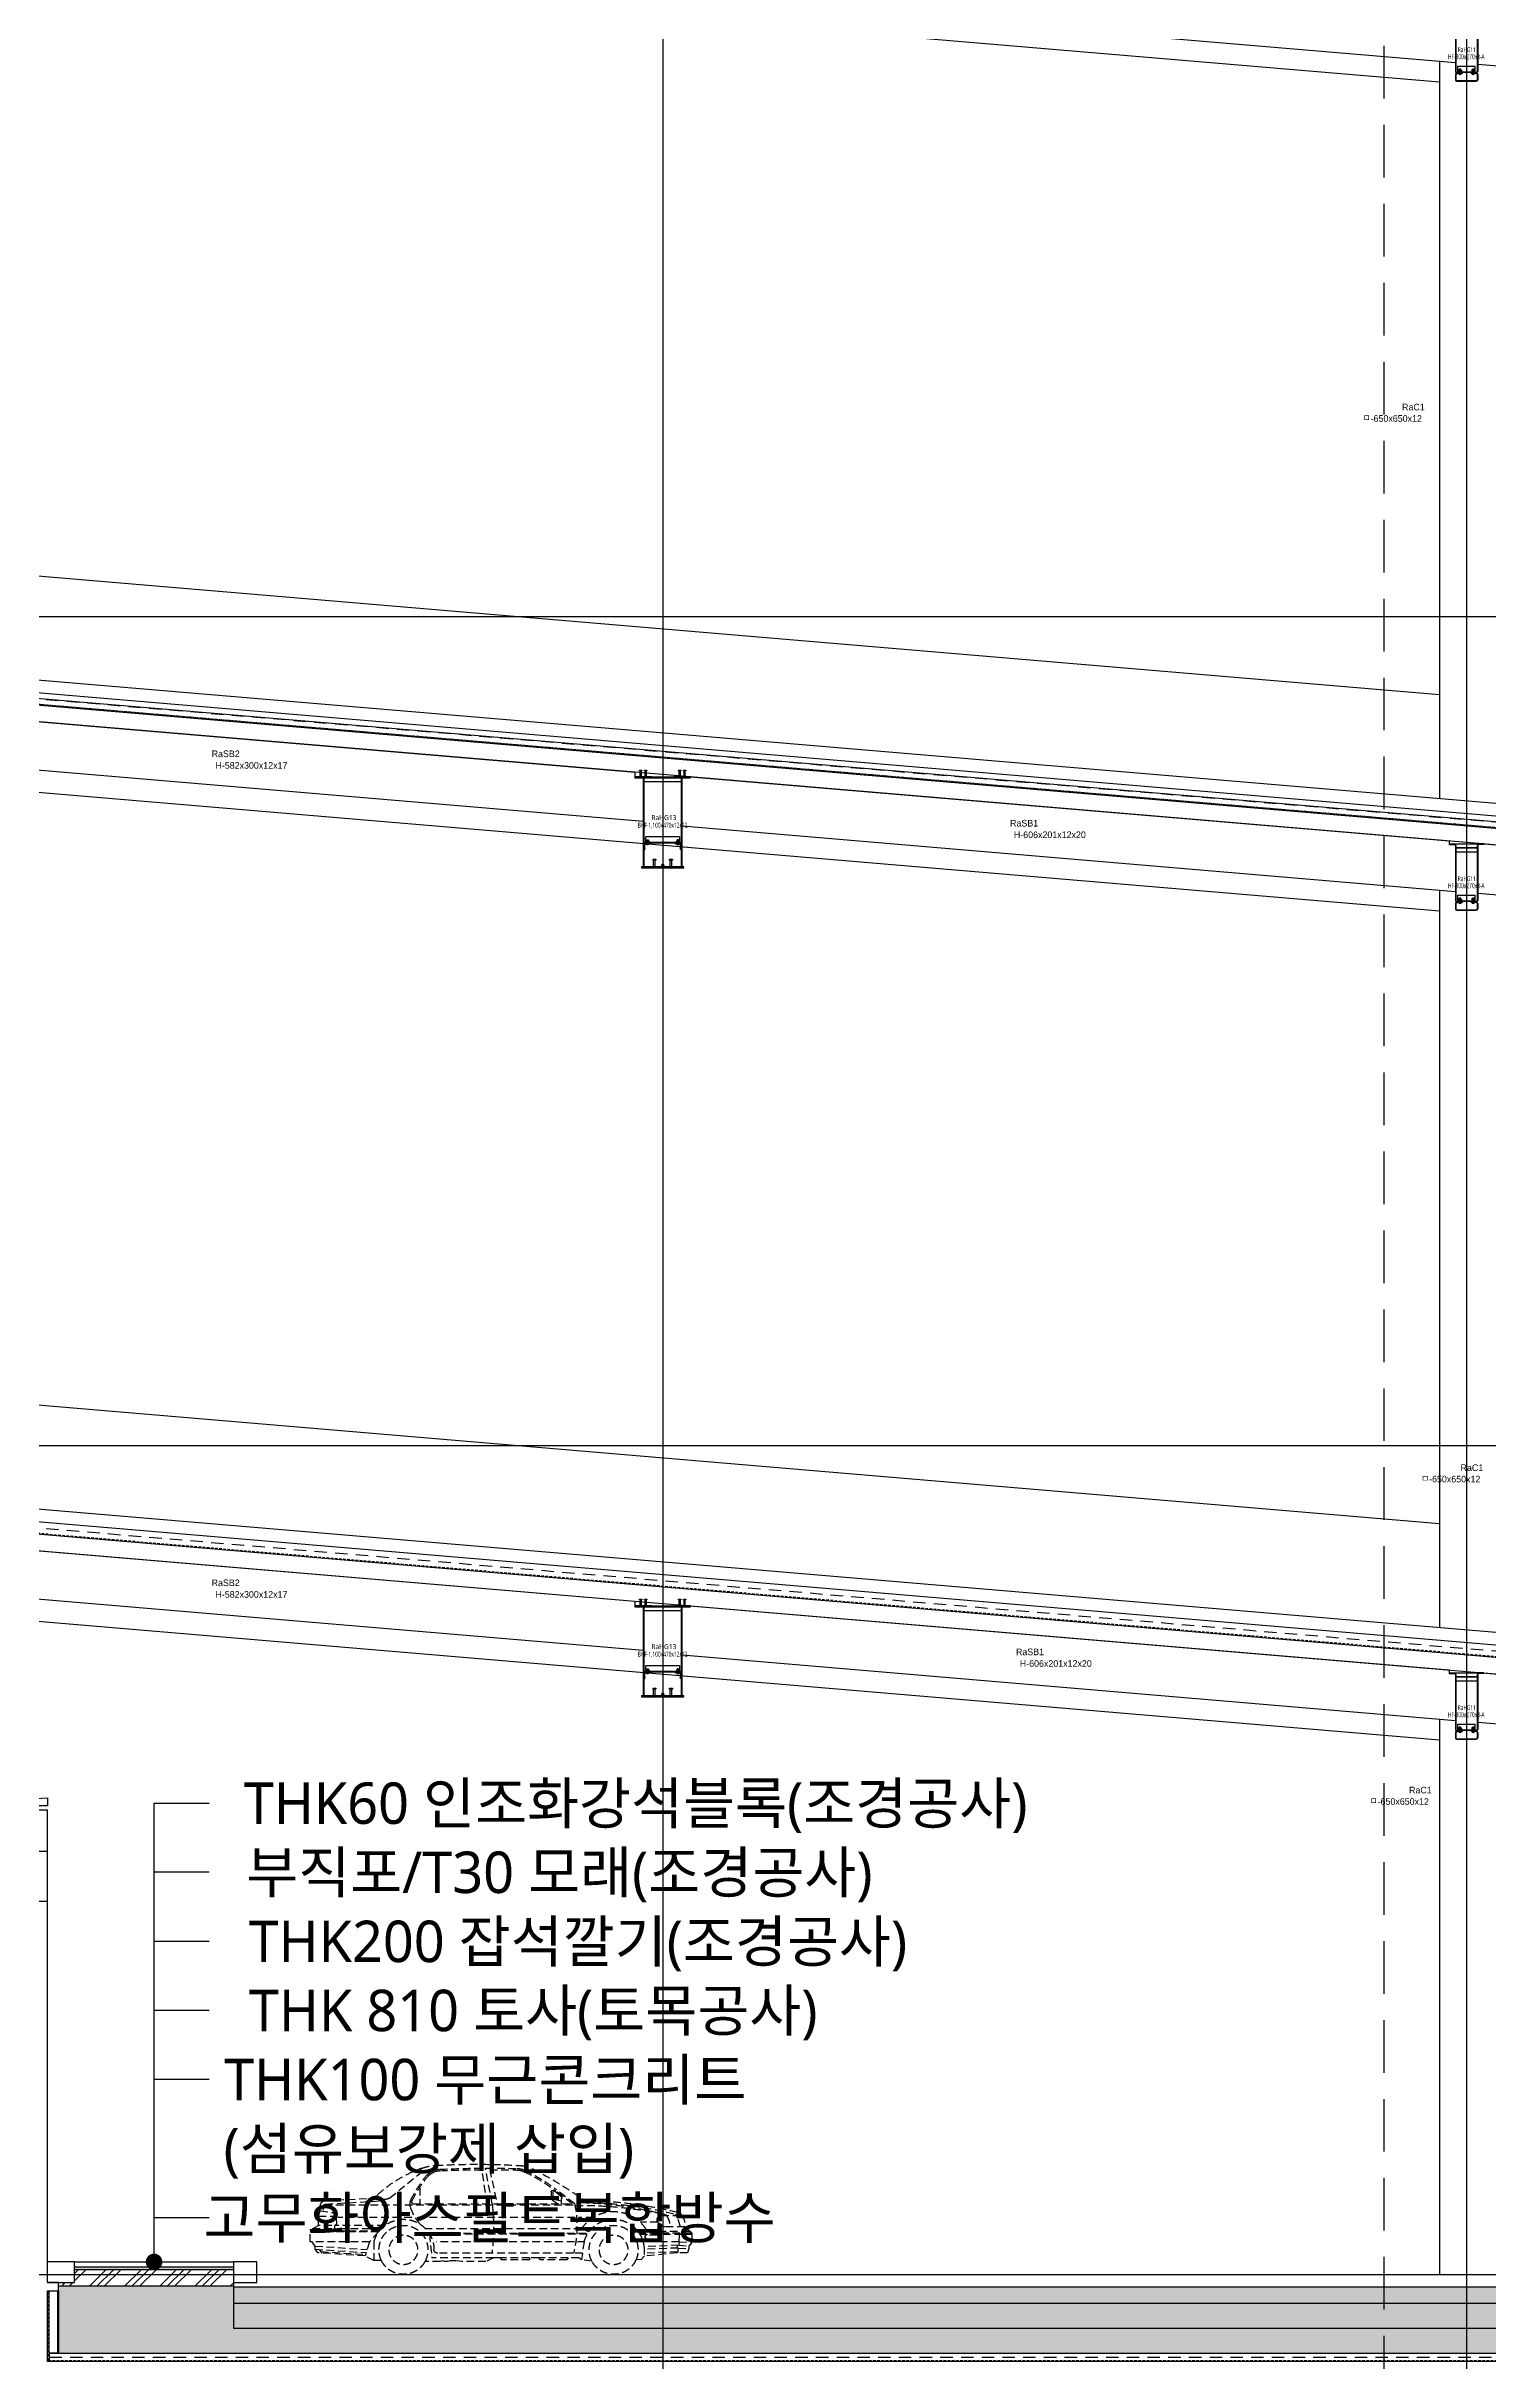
# Model space of a CAD drawing. Header units: millimetres. Extents: x 367092 to 767578, y 396038 to 811791.
# Drawn here: x 418887 to 436289, y 441498 to 469427 of the extents above; entities that cross this region are included whole.
import ezdxf
from ezdxf.enums import TextEntityAlignment as Align

# ---------------------------------------------------------------- set-up
doc = ezdxf.new("R2010")
doc.units = ezdxf.units.MM
doc.header["$LTSCALE"] = 100
doc.header["$MEASUREMENT"] = 0
doc.header["$PDSIZE"] = -10
for name, pattern in [('CENTER', [2, 1.25, -0.25, 0.25, -0.25]), ('DASHED', [0.75, 0.5, -0.25]), ('HID', [2.5, 1.5, -1]), ('HIDDEN', [9.525, 6.35, -3.175])]:
    doc.linetypes.add(name, pattern=pattern)
doc.layers.get('0').update_dxf_attribs({"linetype": 'CONTINUOUS'})
doc.layers.get('Defpoints').update_dxf_attribs({"color": 171, "linetype": 'CONTINUOUS'})
for name, color, linetype in [('251', 251, 'CONTINUOUS'), ('_LIBR', 1, 'CONTINUOUS'), ('BOLT', 8, 'CONTINUOUS'), ('cen', 14, 'CONTINUOUS'), ('CEN(ST)', 1, 'CENTER'), ('CON', 2, 'CONTINUOUS'), ('ELE-1', 2, 'CONTINUOUS'), ('ELE-6', 8, 'CONTINUOUS'), ('ELE9', 9, 'CONTINUOUS'), ('FIN', 8, 'CONTINUOUS'), ('FIN-2', 251, 'CONTINUOUS'), ('HAT-252', 252, 'CONTINUOUS'), ('HF', 3, 'CONTINUOUS'), ('LAND-2', 4, 'CONTINUOUS'), ('LED', 7, 'CONTINUOUS'), ('plate', 8, 'CONTINUOUS'), ('R', 3, 'CONTINUOUS'), ('SASAC 도면번호', 6, 'CONTINUOUS'), ('STUD', 6, 'CONTINUOUS'), ('SYM', 7, 'CONTINUOUS'), ('TEXT(MIN)', 7, 'CONTINUOUS'), ('W', 7, 'CONTINUOUS'), ('WALL', 3, 'CONTINUOUS'), ('wire-meshes', 1, 'CONTINUOUS'), ('돌', 7, 'CONTINUOUS')]:
    doc.layers.add(name, color=color, linetype=linetype)
doc.styles.add('CGS', font='cgse', dxfattribs={"bigfont": 'cgs'})
doc.styles.add('나눔바른고딕', font='NanumBarunGothic.ttf')
doc.dimstyles.new('NDIM 1200', dxfattribs={"dimscale": 500, "dimtxt": 3, "dimasz": 1, "dimexe": 2, "dimexo": 2, "dimgap": 1, "dimtad": 1, "dimdec": 0, "dimdsep": 46, "dimtxsty": 'CGS', "dimblk": 'DOT0', "dimcen": 1, "dimdle": 8, "dimclrd": 2, "dimclre": 2, "dimclrt": 2, "dimadec": 0, "dimazin": 0, "dimtfac": 1, "dimtdec": 0, "dimtix": 1, "dimtmove": 2, "dimatfit": 3, "dimldrblk": 'DOT0', "dimfxl": 1, "dimtolj": 1, "dimtzin": 0, "dimlwd": -1, "dimlwe": -1, "dimarcsym": 0})

# ---------------------------------------------------------------- blocks, each defined once
blk = doc.blocks.new('A$Cfc3cbf15')
at = {"layer": '_LIBR', "linetype": 'DASHED'}
for p, q in [((1319, 684), (1270, 461)), ((1303, 461), (1346, 694)), ((1336, 461), (1369, 684)), ((1971, 499), (1776, 658)), ((699, 482), (663, 481)), ((716, 471), (686, 470)), ((764, 461), (883, 553)), ((780, 461), (889, 545)), ((1818, 461), (780, 461)), ((849, 461), (849, 494)), ((901, 490), (855, 479)), ((859, 513), (900, 546)), ((912, 487), (875, 461)), ((904, 494), (904, 538)), ((917, 538), (917, 495)), ((1776, 565), (1776, 461)), ((2390, 459), (2014, 481)), ((2074, 498), (2017, 490)), ((2074, 498), (2050, 520)), ((2396, 482), (2074, 498)), ((46, 310), (22, 289)), ((46, 310), (175, 310)), ((67, 384), (66, 383)), ((199, 384), (67, 384)), ((73, 310), (96, 384)), ((196, 318), (215, 334)), ((221, 340), (336, 340)), ((642, 372), (740, 372)), ((762, 449), (758, 449)), ((761, 372), (1784, 372)), ((773, 451), (2395, 451)), ((1828, 372), (2310, 372)), ((2004, 319), (2333, 319)), ((2323, 382), (2318, 336)), ((2436, 380), (2333, 380)), ((2333, 319), (2333, 283)), ((2425, 414), (2345, 404)), ((2350, 319), (2436, 319)), ((2404, 445), (2406, 419)), ((2425, 414), (2425, 447)), ((2436, 380), (2425, 414)), ((2436, 319), (2436, 380)), ((2475, 298), (2436, 319)), ((0, 270), (343, 270)), ((0, 270), (0, 207)), ((338, 263), (0, 263)), ((82, 213), (0, 207)), ((0, 207), (19, 185)), ((292, 282), (12, 282)), ((85, 190), (19, 185)), ((19, 185), (19, 168)), ((88, 172), (19, 168)), ((19, 168), (28, 140)), ((82, 213), (80, 258)), ((82, 213), (85, 190)), ((82, 213), (317, 213)), ((85, 190), (311, 180)), ((88, 172), (93, 140)), ((88, 172), (310, 163)), ((95, 189), (98, 172)), ((216, 234), (216, 246)), ((226, 256), (295, 256)), ((289, 224), (226, 224)), ((304, 241), (298, 229)), ((311, 180), (309, 120)), ((671, 278), (719, 297)), ((1715, 270), (677, 270)), ((682, 263), (1711, 263)), ((703, 213), (745, 213)), ((703, 213), (720, 95)), ((719, 297), (1737, 297)), ((766, 213), (1668, 213)), ((1711, 263), (1697, 107)), ((2027, 298), (2333, 298)), ((2040, 283), (2490, 283)), ((2045, 277), (2490, 277)), ((2045, 277), (2103, 213)), ((2075, 213), (2075, 90)), ((2103, 213), (2477, 213)), ((2103, 213), (2132, 120)), ((2459, 185), (2119, 162)), ((2459, 164), (2126, 142)), ((2350, 298), (2475, 298)), ((2433, 162), (2414, 139)), ((2440, 141), (2459, 164)), ((2459, 185), (2477, 213)), ((2459, 164), (2459, 185)), ((2490, 283), (2475, 298)), ((2477, 213), (2490, 213)), ((2490, 213), (2490, 283)), ((28, 140), (93, 140)), ((92, 148), (309, 138)), ((93, 140), (309, 120)), ((309, 120), (331, 97)), ((331, 97), (364, 94)), ((652, 87), (720, 95)), ((714, 138), (761, 138)), ((720, 95), (738, 107)), ((738, 107), (807, 107)), ((771, 138), (1658, 138)), ((807, 107), (998, 107)), ((807, 107), (816, 94)), ((816, 94), (988, 94)), ((988, 94), (998, 107)), ((998, 107), (1059, 107)), ((1059, 107), (1059, 94)), ((1059, 107), (1245, 107)), ((1059, 94), (1245, 94)), ((1245, 107), (1293, 107)), ((1245, 94), (1245, 107)), ((1293, 107), (1697, 107)), ((1293, 107), (1345, 83)), ((1345, 83), (1501, 83)), ((1501, 83), (1540, 88)), ((1540, 88), (1576, 88)), ((1576, 88), (1592, 83)), ((1592, 83), (1614, 83)), ((1614, 83), (1628, 88)), ((1628, 88), (1642, 83)), ((1642, 83), (1742, 83)), ((2026, 90), (2075, 90)), ((2075, 90), (2132, 120)), ((2422, 149), (2129, 130)), ((2132, 120), (2440, 141))]:
    blk.add_line(p, q, dxfattribs=at)
for centre, major_axis, start_param, end_param in [((2313, -1790), (-1971, 1971), -0.31039, -0.16781), ((1576, -342), (800, 800), 1.230304, 1.443709), ((1576, -342), (-793, 793), -0.340493, -0.127087), ((1128, 515), (138, 138), 0.845035, 1.260407), ((1142, 567), (87.7, 87.7), 0.810783, 1.230304), ((1142, 567), (80.6, 80.6), 0.810783, 1.230304), ((1405, -4132), (3430, 3430), 0.730071, 0.845035), ((1327, -6720), (5242, 5242), 0.742483, 0.810783), ((1327, -6720), (-5235, 5235), -0.784272, -0.760014), ((1327, -6720), (5235, 5235), 0.742483, 0.779766), ((1640, 566), (-85.6, 85.6), -1.279687, -0.828313), ((1640, 566), (78.6, 78.6), 0.291109, 0.742483), ((1656, 397), (-222, 222), -1.127138, -0.840725), ((1645, 576), (-70.2, 70.2), 4.605565, 5.003498), ((1645, 576), (-77.2, 77.2), 4.605565, 5.003498), ((1032, 82), (-628, 628), 4.394181, 4.605565), ((1032, 82), (-635, 635), 4.394181, 4.605565), ((1476, -108), (602, 602), 0.045202, 0.443658), ((1789, 675), (-15.3, 15.3), 0.068347, 1.673716), ((717, -2099), (1825, 1825), 0.806376, 1.033217), ((740, -2110), (1825, 1825), 0.806376, 1.033217), ((809, -2110), (-1825, 1825), -0.750543, -0.537579), ((756, 546), (60.5, 60.5), 3.204111, 4.023461), ((1442, 314), (490, 490), 2.142963, 2.613871), ((874, 494), (-17.7, 17.7), -0.120817, 0.785398), ((907, 538), (7.07, 7.07), 5.497787, 7.733165), ((907, 495), (7.07, 7.07), 4.539292, 5.497787), ((2653, 307), (961, 961), 2.24292, 2.481444), ((1818, 471), (7.07, 7.07), 3.926991, 5.803862), ((1779, 459), (-35.4, 35.4), 4.233065, 4.394181), ((1779, 459), (42.5, 42.5), 5.194803, 5.964977), ((2008, 563), (-52.4, 52.4), 1.844313, 2.490041), ((2389, 444), (-10.6, 10.6), 4.008777, 5.447624), ((2389, 447), (-25, 25), 3.926991, 5.309291), ((130, 326), (-60.5, 60.5), 0.061895, 0.97993), ((89, 382), (-15.6, 15.6), -0.537579, 0.662233), ((113, 370), (-15.6, 15.6), -0.537579, 0.090208), ((236, 323), (65.1, 65.1), 1.71799, 2.420066), ((182, 370), (-15.6, 15.6), -0.537579, 0.090208), ((181, 370), (-15.6, 15.6), -0.572924, 0.054863), ((175, 342), (-23, 23), 2.356194, 3.085177), ((721, -2131), (1825, 1825), 0.771031, 0.997872), ((197, 356), (-20.4, 20.4), 3.052523, 5.410828), ((510, 160), (-177, 177), 4.507935, 6.557158), ((510, 160), (-141, 141), 4.194192, 6.966966), ((510, 160), (113, 113), 5.023704, 9.063096), ((1882, 160), (-141, 141), 4.194192, 7.05719), ((1882, 160), (-113, 113), 3.475129, 7.57346), ((1537, 535), (222, 222), 4.777501, 5.194803), ((2333, 334), (-10.6, 10.6), 0.661459, 2.356194), ((2348, 379), (17.7, 17.7), 0.91146, 2.232255), ((57, 227), (-50.6, 50.6), -0.264614, 0.139892), ((226, 246), (-7.07, 7.07), -0.785398, 0.785398), ((226, 234), (7.07, 7.07), 2.356194, 3.926991), ((289, 234), (7.07, 7.07), 3.926991, 5.028992), ((295, 246), (-7.07, 7.07), 3.458195, 5.497787), ((510, 160), (-67.2, 67.2), 3.926991, 10.210176), ((1658, 163), (-17.7, 17.7), 2.356194, 3.915597), ((1882, 160), (67.2, 67.2), 5.497787, 11.780972), ((510, 160), (-113, 113), 1.209114, 3.452908), ((1882, 160), (-113, 113), 1.290275, 3.475129)]:
    blk.add_ellipse(centre, major_axis=major_axis, ratio=1, start_param=start_param, end_param=end_param, dxfattribs=at)
blk = doc.blocks.new('*U383')
at = {"layer": 'BOLT'}
for p, q in [((-20, 0), (20, 0)), ((-20, 0), (-20, -4)), ((-17, 15), (17, 15)), ((20, 0), (20, -4)), ((-20, -4), (20, -4)), ((-18, -19), (-18, -6)), ((-14, -4), (14, -4)), ((-14, -20), (14, -20)), ((-10, -20), (-10, -31)), ((-10, -31), (-8, -33)), ((-10, -31), (10, -31)), ((-9, -19), (-9, -6)), ((-8, -33), (8, -33)), ((10, -31), (8, -33)), ((9, -19), (9, -6)), ((10, -20), (10, -31)), ((18, -19), (18, -6))]:
    blk.add_line(p, q, dxfattribs=at)
at = {"layer": 'BOLT', "linetype": 'HIDDEN'}
for p, q in [((-10, 15), (-10, 0)), ((10, 15), (10, 0))]:
    blk.add_line(p, q, dxfattribs=at)
at = {"layer": 'BOLT'}
for centre, radius, start, end in [((0, 10), 17.6, 15.5187, 164.4813), ((-14, -11), 6.71, 47.8966, 132.1034), ((-14, -14), 6.71, 227.8966, 312.1034), ((0, -29), 24.2, 68.2132, 111.7868), ((0, 4), 24.2, 248.2132, 291.7868), ((14, -11), 6.71, 47.8966, 132.1034), ((14, -14), 6.71, 227.8966, 312.1034)]:
    blk.add_arc(centre, radius, start, end, dxfattribs=at)
at = {"layer": 'cen'}
blk.add_line((0, 33), (0, -38), dxfattribs=at)
blk = doc.blocks.new('W')
at = {"layer": 'W'}
h = blk.add_hatch(color=256, dxfattribs=at)
h.dxf.hatch_style = 1
edge = h.paths.add_edge_path()
edge.add_line((0, 0), (0, 7.5))
edge.add_arc((0, 0), 7.5, 90, 180)
edge.add_line((-7.5, 0), (0, 0))
blk.add_lwpolyline([(0, 0), (0, 7.5, 0.4142136), (-7.5, 0)], format="xyb", close=True, dxfattribs=at)
blk = doc.blocks.new('*U382')
at = {"layer": 'STUD', "color": 0, "linetype": 'ByBlock'}
for p, q in [((0, 11), (-80, 11)), ((0, -11), (-80, -11))]:
    blk.add_line(p, q, dxfattribs=at)
blk.add_lwpolyline([(-80, -17), (-90, -17), (-90, 17), (-80, 17)], close=True, dxfattribs=at)
blk = doc.blocks.new('R')
at = {"layer": 'R', "const_width": 15}
blk.add_lwpolyline([(-7.5, -15, 1), (7.5, -15, 1)], format="xyb", close=True, dxfattribs=at)
at = {"layer": 'R'}
blk.add_circle((0, -15), 15, dxfattribs=at)
blk = doc.blocks.new('*U385')
at = {"layer": 'plate'}
h = blk.add_hatch(color=256, dxfattribs=at)
h.dxf.hatch_style = 1
edge = h.paths.add_edge_path()
edge.add_line((-223, -875), (-223, -883))
edge.add_arc((-232, -867), 18.2, 300.2401, 362.539)
edge.add_arc((-225, -864), 10.7, 278.6843, 351.3157, ccw=False)
h = blk.add_hatch(color=256, dxfattribs=at)
h.dxf.hatch_style = 1
edge = h.paths.add_edge_path()
edge.add_line((223, -875), (223, -883))
edge.add_arc((232, -867), 18.2, 177.461, 239.7599, ccw=False)
edge.add_arc((225, -864), 10.7, 188.6843, 261.3157)
at = {"layer": 'Defpoints'}
for p in [(0, 0), (-235, -20), (235, -20), (0, -1085), (0, -1100)]:
    blk.add_point(p, dxfattribs=at)
at = {"layer": 'plate'}
for p, q in [((223, -12), (-223, -12)), ((223, -12), (-223, -12)), ((223, -12), (-223, -12)), ((223, -16), (-223, -16)), ((223, -16), (-223, -16)), ((223, -16), (-223, -16)), ((223, -62), (-223, -62)), ((223, -62), (-223, -62)), ((223, -62), (-223, -62)), ((203, -725), (-203, -725)), ((-203, -800), (-203, -725)), ((203, -794), (-203, -794)), ((203, -800), (-203, -800)), ((203, -725), (203, -800))]:
    blk.add_line(p, q, dxfattribs=at)
for points in [[(-205, -809), (-157, -809, 0.414214), (-148, -800), (-223, -800), (-223, -875, 0.414214), (-214, -866), (-214, -818, -0.414214)], [(205, -809), (157, -809, -0.414214), (148, -800), (223, -800), (223, -875, -0.414214), (214, -866), (214, -818, 0.414214)], [(-223, -875), (-223, -883, 0.278729), (-214, -866, -0.327968)], [(223, -875), (223, -883, -0.278729), (214, -866, 0.327968)]]:
    blk.add_lwpolyline(points, format="xyb", close=True, dxfattribs=at)
at = {"layer": 'BOLT', "xscale": -1, "rotation": 180}
blk.add_blockref('*U383', (-183, -794), dxfattribs=at)
at = {"layer": 'BOLT', "rotation": 180}
blk.add_blockref('*U383', (183, -794), dxfattribs=at)
at = {"layer": 'plate', "xscale": -1}
blk.add_blockref('W', (-223, -800), dxfattribs=at)
at = {"layer": 'plate'}
blk.add_blockref('W', (223, -800), dxfattribs=at)
at = {"layer": 'plate', "rotation": 270}
for p in [(-100, -1085), (100, -1085)]:
    blk.add_blockref('*U382', p, dxfattribs=at)
at = {"layer": 'plate', "xscale": -1.066666666666665, "yscale": 1.066666666666665, "zscale": 1.066666666666665, "rotation": 180}
blk.add_blockref('R', (0, -1085), dxfattribs=at)
blk = doc.blocks.new('SB16')
at = {"layer": 'STUD'}
for p, q in [((-8, 0), (-8, 70)), ((8, 0), (8, 70))]:
    blk.add_line(p, q, dxfattribs=at)
blk.add_lwpolyline([(-15, 70), (-15, 80), (14, 80), (14, 70)], close=True, dxfattribs=at)
blk = doc.blocks.new('*U387')
for p, q in [((-135, 0), (-335, 0)), ((-335, 0), (-335, -12)), ((-135, -12), (-135, 0)), ((335, 0), (135, 0)), ((135, 0), (135, -12)), ((335, -12), (335, 0)), ((-335, -12), (-135, -12)), ((135, -12), (335, -12))]:
    blk.add_line(p, q)
at = {"linetype": 'ByBlock'}
for points in [[(-235, -1085), (-223, -1085), (-223, -12), (-235, -12)], [(223, -1085), (235, -1085), (235, -12), (223, -12)]]:
    blk.add_lwpolyline(points, close=True, dxfattribs=at)
blk.add_lwpolyline([(-255, -1100), (255, -1100), (255, -1085), (-255, -1085)], close=True)
at = {"layer": 'Defpoints'}
blk.add_point((0, 0), dxfattribs=at)
blk = doc.blocks.new('RaHG13-SEC')
blk.add_blockref('*U385', (0, 0))
at = {"layer": 'HF'}
blk.add_blockref('*U387', (0, 0), dxfattribs=at)
at = {"layer": 'STUD'}
for p in [(-265, 0), (-205, 0), (205, 0), (265, 0)]:
    blk.add_blockref('SB16', p, dxfattribs=at)
at = {"layer": 'Defpoints', "style": '나눔바른고딕', "width": 0.6}
blk.add_text('BHF-1,100x470x12x12', height=60, dxfattribs=at).set_placement((-1, -632), align=Align.BOTTOM_CENTER)
at = {"layer": 'Defpoints', "style": '나눔바른고딕'}
blk.add_text('RaHG13', height=60, dxfattribs=at).set_placement((14, -493), align=Align.MIDDLE_CENTER)
blk = doc.blocks.new('*U325')
at = {"layer": 'BOLT'}
for p, q in [((-20, 0), (20, 0)), ((-20, 0), (-20, -4)), ((-17, 18), (17, 18)), ((20, 0), (20, -4)), ((-20, -4), (20, -4)), ((-18, -19), (-18, -6)), ((-14, -4), (14, -4)), ((-14, -20), (14, -20)), ((-10, -20), (-10, -31)), ((-10, -31), (-8, -33)), ((-10, -31), (10, -31)), ((-9, -19), (-9, -6)), ((-8, -33), (8, -33)), ((10, -31), (8, -33)), ((9, -19), (9, -6)), ((10, -20), (10, -31)), ((18, -19), (18, -6))]:
    blk.add_line(p, q, dxfattribs=at)
at = {"layer": 'BOLT', "linetype": 'HIDDEN'}
for p, q in [((-10, 18), (-10, 0)), ((10, 18), (10, 0))]:
    blk.add_line(p, q, dxfattribs=at)
at = {"layer": 'BOLT'}
for centre, radius, start, end in [((0, 13), 17.6, 15.5187, 164.4813), ((-14, -11), 6.71, 47.8966, 132.1034), ((-14, -14), 6.71, 227.8966, 312.1034), ((0, -29), 24.2, 68.2132, 111.7868), ((0, 4), 24.2, 248.2132, 291.7868), ((14, -11), 6.71, 47.8966, 132.1034), ((14, -14), 6.71, 227.8966, 312.1034)]:
    blk.add_arc(centre, radius, start, end, dxfattribs=at)
at = {"layer": 'cen'}
blk.add_line((0, 36), (0, -38), dxfattribs=at)
blk = doc.blocks.new('*U329')
at = {"layer": 'Defpoints'}
blk.add_point((0, 0), dxfattribs=at)
at = {"layer": 'HF'}
for p, q in [((-209, 0), (-147, 0)), ((-209, 0), (-209, -6)), ((209, 0), (147, 0)), ((209, 0), (209, -6)), ((-209, -6), (-147, -6)), ((-135, -18), (-135, -682)), ((-129, -18), (-129, -682)), ((129, -18), (129, -682)), ((135, -18), (135, -682)), ((209, -6), (147, -6)), ((-135, -718), (-135, -782)), ((-129, -718), (-129, -782)), ((-117, -694), (-55, -694)), ((-117, -700), (-55, -700)), ((-117, -706), (-55, -706)), ((-117, -794), (117, -794)), ((-117, -800), (117, -800)), ((-55, -694), (-55, -700)), ((-55, -700), (-55, -706)), ((117, -694), (55, -694)), ((55, -694), (55, -700)), ((117, -700), (55, -700)), ((55, -700), (55, -706)), ((117, -706), (55, -706)), ((129, -718), (129, -782)), ((135, -718), (135, -782))]:
    blk.add_line(p, q, dxfattribs=at)
for centre, radius, start, end in [((-147, -18), 18, 360, 450), ((147, -18), 18, 90, 180), ((-147, -18), 12, 360, 450), ((147, -18), 12, 90, 180), ((-117, -682), 18, 180, 270), ((-117, -718), 18, 90, 180), ((-117, -782), 18, 180, 270), ((-117, -682), 12, 180, 270), ((-117, -718), 12, 90, 180), ((-117, -782), 12, 180, 270), ((117, -682), 12, 270, 360), ((117, -682), 18, 270, 360), ((117, -718), 18, 0, 90), ((117, -718), 12, 0, 90), ((117, -782), 12, 270, 360), ((117, -782), 18, 270, 360)]:
    blk.add_arc(centre, radius, start, end, dxfattribs=at)
blk = doc.blocks.new('RaHG11-SEC')
at = {"layer": 'plate'}
for p, q in [((129, -50), (-129, -50)), ((129, -54), (-129, -54)), ((129, -100), (-129, -100)), ((-105, -694), (-105, -619)), ((-105, -619), (105, -619)), ((105, -694), (105, -619))]:
    blk.add_line(p, q, dxfattribs=at)
for points in [[(-105, -688), (105, -688)], [(105, -694), (-105, -694)]]:
    blk.add_lwpolyline(points, dxfattribs=at)
at = {"layer": 'BOLT', "rotation": 179.9999999999832}
for p in [(-80, -688), (80, -688)]:
    blk.add_blockref('*U325', p, dxfattribs=at)
at = {"layer": 'HF'}
blk.add_blockref('*U329', (0, 0), dxfattribs=at)
at = {"layer": 'Defpoints', "style": '나눔바른고딕', "width": 0.6}
for s, p in [('HF-800x270x8-A', (-4, -553)), ('RaHG11', (3, -468))]:
    blk.add_text(s, height=60, dxfattribs=at).set_placement(p, align=Align.BOTTOM_CENTER)
blk = doc.blocks.new('DOT0')
blk.add_line((-3, 0), (3, 0))
at = {"color": 6}
blk.add_circle((0, 0), 0.75, dxfattribs=at)

msp = doc.modelspace()

# ---------------------------------------------------------------- hatches: boundary and pattern name
at = {"layer": '251', "ltscale": 10000}
h = msp.add_hatch(dxfattribs=at)
h.set_pattern_fill('DASH', color=256, scale=800)
h.set_pattern_definition([(0, (-42871592.7, -757854.31), (100, 100), [100, -100])])
h.paths.add_polyline_path([(465424.8, 442411), (465424.8, 441901), (421145.8, 441901), (421145.8, 442411), (419032.8, 442411), (419032.8, 441601), (480362.8, 441601), (480362.8, 442411)])
at = {"layer": 'HAT-252', "ltscale": 100}
h = msp.add_hatch(dxfattribs=at)
h.set_pattern_fill('GOST_GROUND', color=256, scale=30)
h.set_pattern_definition([(45, (-42893945.37, -757644.3), (424.2640687, -3e-14), [600]), (45, (-42893855.37, -757644.3), (424.2640687, -3e-14), [600]), (45, (-42893765.37, -757644.3), (424.2640687, -3e-14), [600])])
h.paths.add_polyline_path([(419032.8, 442451), (419032.8, 442411), (421145.8, 442411), (421145.8, 442611), (419227.8, 442611), (419227.8, 442451)])
at = {"layer": 'HAT-252', "ltscale": 10000}
h = msp.add_hatch(dxfattribs=at)
h.set_pattern_fill('AR-CONC', color=256, scale=5)
h.set_pattern_definition([(50, (-42891992.348, -758104.308), (35.86300913, -3.13760675), [3.75, -41.25]), (355, (-42891992.348, -758104.308), (-6.93756668, 37.609606685), [3, -33]), (100.45144446, (-42891989.36, -758104.57), (28.925442336, 34.471999548), [3.1870096, -35.0571056]), (46.1842, (-42891992.35, -758094.308), (53.362066534, -8.27596404), [5.625, -61.875]), (96.63563549, (-42891987.9, -758094.997), (46.733097284, 48.70593004), [4.7805171, -52.585688]), (351.18416399, (-42891992.35, -758094.31), (46.73309725, 48.70593001), [4.5, -49.50000005]), (21, (-42891987.348, -758096.808), (29.845352606, -20.130944533), [3.75, -41.25]), (326, (-42891987.348, -758096.808), (12.165766596, 36.257502252), [3, -33]), (71.45144474, (-42891984.86, -758098.485), (42.011118836, 16.12655764), [3.1870095, -35.0571056]), (37.5, (-42891992.348, -758104.308), (0.607992766, 16.6446926916), [0, -32.6, 0, -33.5, 0, -33.125]), (7.5, (-42891992.348, -758104.308), (13.153476872, 19.720585594), [0, -19.1, 0, -31.85, 0, -12.625]), (327.5, (-42892003.498, -758104.308), (26.6911218086, -1.1277435867), [0, -12.5, 0, -39, 0, -51.75]), (317.5, (-42892008.498, -758104.308), (29.159308467, 5.005249117), [0, -16.25, 0, -25.9, 0, -36.75])])
h.paths.add_polyline_path([(419227.8, 442641), (421145.8, 442641), (421145.8, 442611), (419227.8, 442611)])
at = {"layer": 'HAT-252', "ltscale": 100}
h = msp.add_hatch(dxfattribs=at)
h.set_pattern_fill('GOST_GROUND', color=256, scale=30)
h.set_pattern_definition([(45, (-42891702.37, -758104.3), (424.2640687, -3e-14), [600]), (45, (-42891612.37, -758104.3), (424.2640687, -3e-14), [600]), (45, (-42891522.37, -758104.3), (424.2640687, -3e-14), [600])])
h.paths.add_polyline_path([(421145.8, 442401), (421145.8, 442201), (465424.8, 442201), (465424.8, 442401)])
h = msp.add_hatch(dxfattribs=at)
h.set_pattern_fill('GOST_GROUND', color=256, scale=30, angle=90)
h.set_pattern_definition([(135, (0, 0), (3e-14, 424.26407), [600]), (135, (6e-15, 90), (3e-14, 424.26407), [600]), (135, (1e-14, 180), (3e-14, 424.26407), [600])])
h.paths.add_polyline_path([(421145.8, 442201), (421145.8, 441901), (465424.8, 441901), (465424.8, 442201)])

# ---------------------------------------------------------------- linework, layer by layer
at = {"layer": '251', "ltscale": 0.5}
msp.add_line((418922.8, 441601), (418922.8, 441511), dxfattribs=at)
at = {"layer": 'CEN(ST)', "ltscale": 10000}
for p, q in [((426323.2, 499911.1), (426323.2, 418443.5)), ((436021.8, 499911.1), (436021.8, 418443.5)), ((385174.2, 462551), (536557.9, 462551)), ((385174.2, 452551), (536557.9, 452551)), ((385174.2, 442551), (536557.9, 442551))]:
    msp.add_line(p, q, dxfattribs=at)
at = {"layer": 'CON', "ltscale": 1000}
msp.add_line((416959.6, 451436), (425988.3, 450672.7), dxfattribs=at)
at = {"layer": 'CON', "ltscale": 10000}
for p, q in [((418902.8, 442451), (418902.8, 448151)), ((418902.8, 441501), (418902.8, 442351)), ((480492.8, 441501), (418902.8, 441501))]:
    msp.add_line(p, q, dxfattribs=at)
at = {"layer": 'CON', "ltscale": 1000}
for points in [[(392592.6, 462401), (407919.5, 462401), (526207.5, 452401), (533944.1, 452401)], [(416959.6, 461436), (425988.2, 460672.7), (425988.3, 460616.1), (426658.3, 460616.1), (435812.8, 459842.2), (435812.8, 459806.8), (436230.8, 459806.8), (443812.8, 459165.8), (443812.8, 459130.5), (444230.8, 459130.5), (451812.8, 458489.5), (451812.8, 458454.2), (452230.8, 458454.2), (461385.5, 457680.3)], [(392592.6, 452401), (407921.6, 452401), (526209.6, 442401), (526688.8, 442401), (526688.8, 441501), (533944.1, 441501)], [(416959.6, 451436), (425988.3, 450672.7), (425988.3, 450616.1), (426658.3, 450616.1), (435812.8, 449842.2), (435812.8, 449806.8), (436230.8, 449806.8), (443812.8, 449165.8), (443812.8, 449130.5), (444230.8, 449130.5), (451812.8, 448489.5), (451812.8, 448454.2), (452230.8, 448454.2), (461385.5, 447680.3), (461385.5, 447623.6), (462055.5, 447623.6), (471084.2, 446860.3), (471084.2, 446803.7), (471754.2, 446803.7), (480492.8, 446064.9)]]:
    msp.add_lwpolyline(points, dxfattribs=at)
at = {"layer": 'CON'}
for points in [[(419032.8, 442351), (419032.8, 442451), (418902.8, 442451)], [(418902.8, 442351), (419032.8, 442351)]]:
    msp.add_lwpolyline(points, dxfattribs=at)
at = {"layer": 'Defpoints', "ltscale": 10000}
for points in [[(533944.1, 452476), (526210.6, 452476), (407922.6, 462476), (392592.6, 462476)], [(533944.1, 452401), (526207.5, 452401), (407919.5, 462401), (392592.6, 462401)], [(533944.1, 452201), (526199, 452201), (407911, 462201), (392592.6, 462201)]]:
    msp.add_lwpolyline(points, dxfattribs=at)
at = {"layer": 'Defpoints'}
msp.add_lwpolyline([(392592.6, 452201), (407911, 452201), (526388.8, 442184.9), (526388.8, 441501), (533944.1, 441501)], dxfattribs=at)
msp.add_lwpolyline([(418902.8, 447651), (418402.8, 447651), (418402.8, 447051), (418902.8, 447051)], close=True, dxfattribs=at)
at = {"layer": 'ELE-1', "ltscale": 1000}
msp.add_line((418902.8, 448151), (418752.8, 448151), dxfattribs=at)
at = {"layer": 'ELE-6', "ltscale": 10000}
for p, q in [((426558.3, 470022.4), (435886.8, 469233.8)), ((436156.8, 469210.9), (443886.8, 468557.5)), ((416859.6, 460860.4), (426088.3, 460080.2)), ((426558.3, 460022.4), (435886.8, 459233.8)), ((436156.8, 459210.9), (443886.8, 458557.5)), ((416859.6, 450860.4), (426088.3, 450080.2)), ((426558.3, 450022.4), (435886.8, 449233.8)), ((435696.8, 449249.8), (435696.8, 442551)), ((436156.8, 449210.9), (443886.8, 448557.5))]:
    msp.add_line(p, q, dxfattribs=at)
for points in [[(435696.8, 469249.8), (435696.8, 460353.8)], [(435696.8, 459249.8), (435696.8, 450353.8)]]:
    msp.add_lwpolyline(points, dxfattribs=at)
at = {"layer": 'ELE9', "linetype": 'DASHED', "ltscale": 0.3}
msp.add_lwpolyline([(392592.6, 462411), (407919.9, 462411), (526207.9, 452411), (533944.1, 452411)], dxfattribs=at)
at = {"layer": 'FIN', "ltscale": 1000}
msp.add_line((419032.8, 442351), (419032.8, 441601), dxfattribs=at)
at = {"layer": 'FIN', "ltscale": 0.5}
msp.add_line((465424.8, 442201), (421145.8, 442201), dxfattribs=at)
for points in [[(416974.5, 470581.7), (435696.8, 468998.9)], [(416974.5, 463191), (435696.8, 461608.2)], [(392592.6, 462701), (407932.1, 462701), (526220.1, 452701), (533944.1, 452701)], [(392592.6, 462551), (407925.8, 462551), (526213.8, 452551)], [(416974.5, 460581.7), (435696.8, 458998.9)], [(416974.5, 453191), (435696.8, 451608.2)], [(392592.6, 452701), (407932.1, 452701), (526220.1, 442701), (533944.1, 442701)], [(392592.6, 452551), (407925.8, 452551), (526213.8, 442551)], [(416974.5, 450581.7), (435696.8, 448998.9)], [(419227.8, 442701), (421145.8, 442701)], [(419032.8, 442411), (421145.8, 442411)], [(419227.8, 442641), (421145.8, 442641)], [(419227.8, 442611), (421145.8, 442611)], [(421145.8, 442451), (421145.8, 441901), (465424.8, 441901), (465424.8, 442511)], [(421426.8, 442551), (465055.8, 442551)], [(421145.8, 442401), (465424.8, 442401)]]:
    msp.add_lwpolyline(points, dxfattribs=at)
at = {"layer": 'FIN-2', "ltscale": 0.5}
msp.add_line((418922.8, 441601), (480472.8, 441601), dxfattribs=at)
at = {"layer": 'HAT-252', "linetype": 'HID', "ltscale": 0.2}
for q in [(418912.8, 442351), (480482.8, 441511)]:
    msp.add_line((418912.8, 441511), q, dxfattribs=at)
msp.add_lwpolyline([(392592.6, 452411), (407919.9, 452411), (526207.9, 442411), (526698.8, 442411), (526698.8, 441511), (533944.1, 441511)], dxfattribs=at)
at = {"layer": 'LAND-2', "ltscale": 0.1}
for points in [[(418902.8, 442551), (418902.8, 442701)], [(418902.8, 442451), (419227.8, 442451), (419227.8, 442701)], [(419227.8, 442701), (418902.8, 442701)], [(421145.8, 442701), (421145.8, 442451), (421426.8, 442451), (421426.8, 442701)], [(421426.8, 442701), (421145.8, 442701)]]:
    msp.add_lwpolyline(points, dxfattribs=at)
at = {"layer": 'SYM', "linetype": 'HIDDEN'}
msp.add_lwpolyline([(435021.8, 499911.1), (435021.8, 418443.5)], dxfattribs=at)
at = {"layer": 'TEXT(MIN)', "ltscale": 10000}
for p, q in [((420853.5, 447401), (420186.8, 447401)), ((420853.5, 446567.6), (420186.8, 446567.6)), ((420853.5, 445734.3), (420186.8, 445734.3)), ((420853.5, 444901), (420186.8, 444901)), ((420853.5, 443234.3), (420186.8, 443234.3))]:
    msp.add_line(p, q, dxfattribs=at)
at = {"layer": 'WALL'}
msp.add_lwpolyline([(418922.8, 441601), (418922.8, 442351), (419022.8, 442351), (419022.8, 441601)], close=True, dxfattribs=at)
at = {"layer": 'wire-meshes', "linetype": 'HID'}
for points in [[(392592.6, 462476), (407922.6, 462476), (526213.8, 452475.7)], [(392592.6, 452476), (407922.6, 452476), (526213.8, 442475.7)], [(418922.8, 441551), (480472.8, 441551)]]:
    msp.add_lwpolyline(points, dxfattribs=at)
at = {"layer": '돌'}
msp.add_lwpolyline([(418887.8, 448201), (418567.8, 448201), (418567.8, 448206), (418562.8, 448206), (418562.8, 448201), (418552.8, 448201), (418552.8, 448281), (418902.8, 448301), (418902.8, 448201), (418892.8, 448201), (418892.8, 448206), (418887.8, 448206), (418887.8, 448201)], dxfattribs=at)

# ---------------------------------------------------------------- block references
at = {"xscale": -1.848, "yscale": 1.848, "zscale": 1.848}
msp.add_blockref('A$Cfc3cbf15', (426673.3, 442550.9), dxfattribs=at)
at = {"layer": 'SASAC 도면번호', "ltscale": 10000}
for p in [(436021.8, 469806.8), (436021.8, 459806.8), (436021.8, 449806.8)]:
    msp.add_blockref('RaHG11-SEC', p, dxfattribs=at)
at = {"layer": 'SASAC 도면번호'}
for p in [(426323.3, 460616.1), (426323.3, 450616.1)]:
    msp.add_blockref('RaHG13-SEC', p, dxfattribs=at)

# ---------------------------------------------------------------- texts
at = {"layer": 'Defpoints', "style": 'CGS'}
for s, p in [('RaC1', (435380.6, 465011.2)), ('ㅁ-650x650x12', (435125.8, 464873.9)), ('RaSB2', (421050.8, 460828.8)), ('H-582x300x12x17', (421361.5, 460688.8)), ('RaSB1', (430683.4, 459992)), ('H-606x201x12x20', (430994.1, 459852)), ('ㅁ-650x650x12', (435831.5, 452079.8)), ('RaC1', (436086.3, 452217.1)), ('RaSB2', (421050.8, 450828.8)), ('H-582x300x12x17', (421361.5, 450688.8)), ('RaSB1', (430755, 449995.8)), ('H-606x201x12x20', (431065.7, 449855.8)), ('ㅁ-650x650x12', (435210.1, 448191.1)), ('RaC1', (435464.9, 448328.4))]:
    msp.add_text(s, height=80, dxfattribs=at).set_placement(p, align=Align.BOTTOM_CENTER)
at = {"layer": 'TEXT(MIN)', "style": '나눔바른고딕'}
for s, p in [('THK60 인조화강석블록(조경공사)', (430724.2, 448234.3)), ('부직포/T30 모래(조경공사)', (428854.6, 447401)), ('THK200 잡석깔기(조경공사)', (429272.7, 446567.6)), ('THK 810 토사(토목공사)', (428190.9, 445734.3)), ('THK100 무근콘크리트', (427332.4, 444901)), ('(섬유보강제 삽입)', (425978, 444067.6)), ('고무화아스팔트복합방수', (427684.7, 443234.3))]:
    msp.add_text(s, height=500, dxfattribs=at).set_placement(p, align=Align.MIDDLE_RIGHT)

# ---------------------------------------------------------------- leaders
at = {"layer": 'LED', "ltscale": 10000}
msp.add_leader([(420186.8, 442701), (420186.8, 448234.3), (420853.5, 448234.3)], dimstyle='NDIM 1200', override={"dimasz": 0.4, "dimtad": 0, "dimclrd": 256, "dimldrblk": 'Dot'}, dxfattribs=at)

doc.saveas('drawing.dxf')
